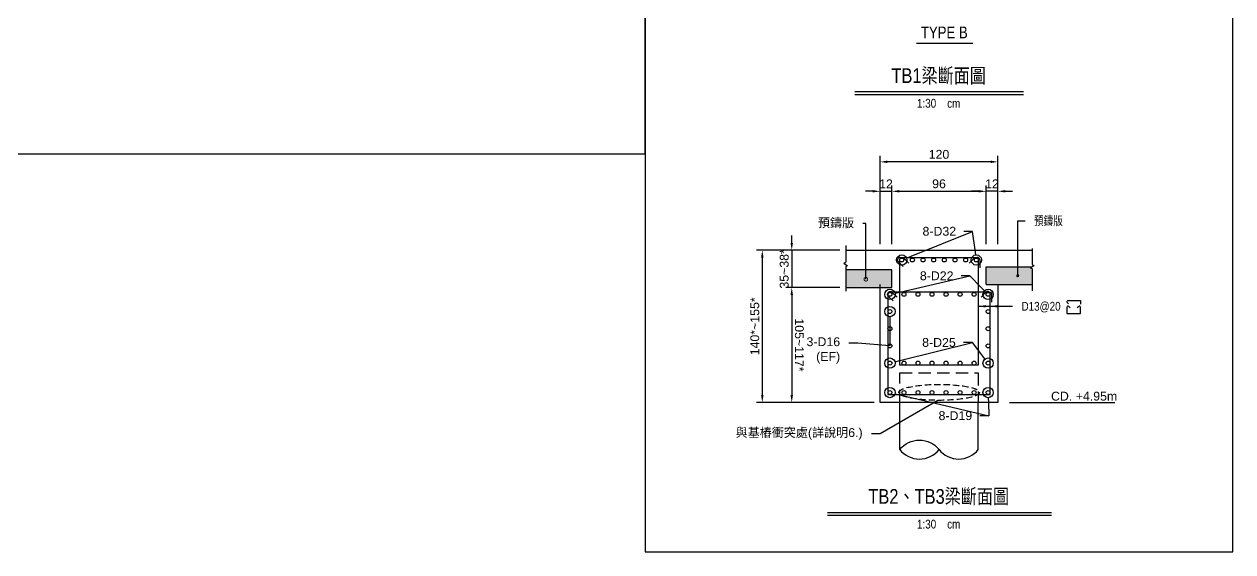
# Model space of a CAD drawing. Header units: millimetres. Extents: x 4668 to 40173, y -3560 to 14620.
# Drawn here: x 13570 to 14801, y -3293 to -2756 of the extents above; entities that cross this region are included whole.
import ezdxf
from ezdxf import colors
from ezdxf.entities.mleader import LeaderData, LeaderLine
from ezdxf.enums import TextEntityAlignment as Align
from ezdxf.math import Vec2, Vec3

# ---------------------------------------------------------------- set-up
doc = ezdxf.new("R2010")
doc.units = ezdxf.units.MM
doc.linetypes.add('DASHED', pattern=[19.05, 12.7, -6.35])
doc.layers.get('0').transparency = 0.5
doc.layers.add('HB_0', color=7, linetype='Continuous', transparency=0.5)
doc.layers.add('HB_HATCH', color=253, linetype='Continuous', transparency=0.5)
for name, color, linetype in [('HB_DIM', 1, 'Continuous'), ('HB_TXT_CTEXT', 2, 'Continuous'), ('鋼筋', 3, 'Continuous')]:
    doc.layers.add(name, color=color, linetype=linetype)
doc.styles.get("Standard").update_dxf_attribs({"font": 'arial.ttf'})
doc.dimstyles.new('30', dxfattribs={"dimscale": 3, "dimtxt": 3, "dimasz": 2.5, "dimexe": 2, "dimexo": 2, "dimgap": 1, "dimtad": 1, "dimdsep": 46, "dimtxsty": 'Standard', "dimcen": 0, "dimclrd": 1, "dimclre": 1, "dimclrt": 2, "dimadec": 0, "dimazin": 0, "dimtfac": 1, "dimtix": 1, "dimtmove": 2, "dimatfit": 3, "dimfxl": 1, "dimtolj": 1, "dimtzin": 0, "dimarcsym": 0})

# ---------------------------------------------------------------- blocks, each defined once
blk = doc.blocks.new('*D349')
at = {"layer": 'Defpoints', "color": 0}
for p in [(14453.8, -2925.9), (14441.8, -2985.9), (14453.8, -2985.9)]:
    blk.add_point(p, dxfattribs=at)
at = {"layer": 'HB_DIM', "color": 1, "linetype": 'Continuous', "lineweight": -2}
for p, q in [((14434.3, -2925.9), (14426.8, -2925.9)), ((14441.8, -2979.9), (14441.8, -2919.9)), ((14441.8, -2925.9), (14453.8, -2925.9)), ((14453.8, -2979.9), (14453.8, -2919.9)), ((14461.3, -2925.9), (14468.8, -2925.9))]:
    blk.add_line(p, q, dxfattribs=at)
at = {"layer": 'HB_DIM', "color": 1}
for points in [[(14434.3, -2927.1), (14434.3, -2924.6), (14441.8, -2925.9)], [(14461.3, -2924.6), (14461.3, -2927.1), (14453.8, -2925.9)]]:
    blk.add_solid(points, dxfattribs=at)
at = {"layer": 'HB_DIM', "color": 2, "insert": (14447.8, -2918.3), "char_height": 9, "attachment_point": 5}
blk.add_mtext('\\A1;12', dxfattribs=at)
blk = doc.blocks.new('*D350')
at = {"layer": 'Defpoints', "color": 0}
for p in [(14441.8, -2895.9), (14441.8, -2985.9), (14561.8, -2985.9)]:
    blk.add_point(p, dxfattribs=at)
at = {"layer": 'HB_DIM', "color": 1, "linetype": 'Continuous', "lineweight": -2}
for p, q in [((14441.8, -2979.9), (14441.8, -2889.9)), ((14561.8, -2979.9), (14561.8, -2889.9)), ((14554.3, -2895.9), (14449.3, -2895.9))]:
    blk.add_line(p, q, dxfattribs=at)
at = {"layer": 'HB_DIM', "color": 1}
for points in [[(14449.3, -2894.6), (14449.3, -2897.1), (14441.8, -2895.9)], [(14554.3, -2897.1), (14554.3, -2894.6), (14561.8, -2895.9)]]:
    blk.add_solid(points, dxfattribs=at)
at = {"layer": 'HB_DIM', "color": 2, "insert": (14501.8, -2888.3), "char_height": 9, "attachment_point": 5}
blk.add_mtext('\\A1;120', dxfattribs=at)
blk = doc.blocks.new('*D351')
at = {"layer": 'Defpoints', "color": 0}
for p in [(14549.8, -2925.9), (14549.8, -2985.9), (14561.8, -2985.9)]:
    blk.add_point(p, dxfattribs=at)
at = {"layer": 'HB_DIM', "color": 1, "linetype": 'Continuous', "lineweight": -2}
for p, q in [((14542.3, -2925.9), (14534.8, -2925.9)), ((14549.8, -2979.9), (14549.8, -2919.9)), ((14561.8, -2925.9), (14549.8, -2925.9)), ((14561.8, -2979.9), (14561.8, -2919.9)), ((14569.3, -2925.9), (14576.8, -2925.9))]:
    blk.add_line(p, q, dxfattribs=at)
at = {"layer": 'HB_DIM', "color": 1}
for points in [[(14542.3, -2927.1), (14542.3, -2924.6), (14549.8, -2925.9)], [(14569.3, -2924.6), (14569.3, -2927.1), (14561.8, -2925.9)]]:
    blk.add_solid(points, dxfattribs=at)
at = {"layer": 'HB_DIM', "color": 2, "insert": (14555.8, -2918.3), "char_height": 9, "attachment_point": 5}
blk.add_mtext('\\A1;12', dxfattribs=at)
blk = doc.blocks.new('*D352')
at = {"layer": 'Defpoints', "color": 0}
for p in [(14391.8, -2985.9), (14321.8, -3140.9), (14441.8, -3140.9)]:
    blk.add_point(p, dxfattribs=at)
at = {"layer": 'HB_DIM', "color": 1, "linetype": 'Continuous', "lineweight": -2}
for p, q in [((14385.8, -2985.9), (14315.8, -2985.9)), ((14321.8, -2993.4), (14321.8, -3133.4)), ((14435.8, -3140.9), (14315.8, -3140.9))]:
    blk.add_line(p, q, dxfattribs=at)
at = {"layer": 'HB_DIM', "color": 1}
for points in [[(14323.1, -2993.4), (14320.6, -2993.4), (14321.8, -2985.9)], [(14320.6, -3133.4), (14323.1, -3133.4), (14321.8, -3140.9)]]:
    blk.add_solid(points, dxfattribs=at)
at = {"layer": 'HB_DIM', "color": 2, "insert": (14314.2, -3063.4), "char_height": 9, "attachment_point": 5, "rotation": 90}
blk.add_mtext('\\A1;140*~155*', dxfattribs=at)
blk = doc.blocks.new('*D353')
at = {"layer": 'Defpoints', "color": 0}
for p in [(14549.8, -2925.9), (14453.8, -2985.9), (14549.8, -2985.9)]:
    blk.add_point(p, dxfattribs=at)
at = {"layer": 'HB_DIM', "color": 1, "linetype": 'Continuous', "lineweight": -2}
for p, q in [((14453.8, -2979.9), (14453.8, -2919.9)), ((14461.3, -2925.9), (14542.3, -2925.9)), ((14549.8, -2979.9), (14549.8, -2919.9))]:
    blk.add_line(p, q, dxfattribs=at)
at = {"layer": 'HB_DIM', "color": 1}
for points in [[(14461.3, -2924.6), (14461.3, -2927.1), (14453.8, -2925.9)], [(14542.3, -2927.1), (14542.3, -2924.6), (14549.8, -2925.9)]]:
    blk.add_solid(points, dxfattribs=at)
at = {"layer": 'HB_DIM', "color": 2, "insert": (14501.8, -2918.3), "char_height": 9, "attachment_point": 5}
blk.add_mtext('\\A1;96', dxfattribs=at)
blk = doc.blocks.new('*D354')
at = {"layer": 'Defpoints', "color": 0}
for p in [(14406.8, -2985.9), (14351.8, -3023.9), (14406.8, -3023.9)]:
    blk.add_point(p, dxfattribs=at)
at = {"layer": 'HB_DIM', "color": 1, "linetype": 'Continuous', "lineweight": -2}
for p, q in [((14351.8, -2978.4), (14351.8, -2970.9)), ((14400.8, -2985.9), (14345.8, -2985.9)), ((14351.8, -2985.9), (14351.8, -3023.9)), ((14400.8, -3023.9), (14345.8, -3023.9)), ((14351.8, -3031.4), (14351.8, -3038.9))]:
    blk.add_line(p, q, dxfattribs=at)
at = {"layer": 'HB_DIM', "color": 1}
for points in [[(14350.6, -2978.4), (14353.1, -2978.4), (14351.8, -2985.9)], [(14353.1, -3031.4), (14350.6, -3031.4), (14351.8, -3023.9)]]:
    blk.add_solid(points, dxfattribs=at)
at = {"layer": 'HB_DIM', "color": 2, "insert": (14344.2, -3004.9), "char_height": 9, "attachment_point": 5, "rotation": 90}
blk.add_mtext('\\A1;35~38*', dxfattribs=at)
blk = doc.blocks.new('*D371')
at = {"layer": 'Defpoints', "color": 0}
for p in [(14406.8, -3023.9), (14351.8, -3140.9), (14441.8, -3140.9)]:
    blk.add_point(p, dxfattribs=at)
at = {"layer": 'HB_0', "color": 1, "linetype": 'Continuous', "lineweight": -2}
for p, q in [((14400.8, -3023.9), (14345.8, -3023.9)), ((14351.8, -3031.4), (14351.8, -3133.4)), ((14435.8, -3140.9), (14345.8, -3140.9))]:
    blk.add_line(p, q, dxfattribs=at)
at = {"layer": 'HB_0', "color": 1}
for points in [[(14353.1, -3031.4), (14350.6, -3031.4), (14351.8, -3023.9)], [(14350.6, -3133.4), (14353.1, -3133.4), (14351.8, -3140.9)]]:
    blk.add_solid(points, dxfattribs=at)
at = {"layer": 'HB_0', "color": 2, "insert": (14359.5, -3082.4), "char_height": 9, "attachment_point": 5, "rotation": 270}
blk.add_mtext('\\A1;105~117*', dxfattribs=at)
blk = doc.blocks.new('80cm直樁斷面用')
at = {"layer": 'HB_0', "linetype": 'Continuous'}
for p, q in [((-40, -78.1), (-40, -30)), ((40, -78.1), (40, -30))]:
    blk.add_line(p, q, dxfattribs=at)
at = {"layer": 'HB_0', "color": 252, "linetype": 'DASHED'}
blk.add_lwpolyline([(-40, -30), (-40, 0), (40, 0), (40, -30)], dxfattribs=at)
at = {"layer": 'HB_0', "linetype": 'Continuous'}
for points in [[(-40, -78.1, -0.48), (0, -78.1, 0.48), (40, -78.1, 0.48)], [(-40, -78.1, 0.48), (0, -78.1, 0.48)]]:
    blk.add_lwpolyline(points, format="xyb", dxfattribs=at)
blk = doc.blocks.new('_None')
blk = doc.blocks.new('_DotBlank')
at = {"color": 0, "linetype": 'ByBlock', "lineweight": -2}
blk.add_line((-0.5, 0), (-1, 0), dxfattribs=at)
blk.add_circle((0, 0), 0.5, dxfattribs=at)
blk = doc.blocks.new('_DotSmall')
at = {"color": 0, "linetype": 'ByBlock', "const_width": 0.5}
blk.add_lwpolyline([(-0.0625, 0, 1), (0.0625, 0, 1)], format="xyb", close=True, dxfattribs=at)

msp = doc.modelspace()

# ---------------------------------------------------------------- hatches: boundary and pattern name
at = {"layer": 'HB_HATCH'}
msp.add_hatch(color=256, dxfattribs=at).paths.add_polyline_path([(14561.825, -3020.858), (14596.825, -3020.858), (14596.825, -3005.544, 0.7232483), (14594.385, -3004.754), (14596.825, -3002.858), (14581.997, -3002.858), (14581.997, -3011.154, -2.41421356), (14581.244, -3011.907, -0.41421356), (14581.997, -3011.154), (14581.997, -3002.858), (14549.825, -3002.858), (14549.825, -3020.858)])
at = {"layer": 'HB_HATCH', "linetype": 'Continuous'}
h = msp.add_hatch(color=256, dxfattribs=at)
edge = h.paths.add_edge_path()
edge.add_line((14453.825, -3005.858), (14427.304, -3005.858))
edge.add_line((14427.304, -3005.858), (14427.304, -3014.97))
edge.add_arc((14427.304, -3015.438), 0.469, -90, 90, ccw=False)
edge.add_arc((14427.304, -3015.438), 0.469, 90, 270, ccw=False)
edge.add_line((14427.304, -3014.97), (14427.304, -3005.858))
edge.add_line((14427.304, -3005.858), (14406.825, -3005.858))
edge.add_line((14406.825, -3005.858), (14406.825, -3023.858))
edge.add_line((14406.825, -3023.858), (14441.825, -3023.858))
edge.add_line((14441.825, -3023.858), (14453.825, -3023.858))
edge.add_line((14453.825, -3023.858), (14453.825, -3005.858))

# ---------------------------------------------------------------- linework, layer by layer
at = {"layer": 'Defpoints', "color": 241, "linetype": 'Continuous', "true_color": 0xf7abae}
msp.add_line((10665.575, -2887.61), (14202.575, -2887.61), dxfattribs=at)
msp.add_lwpolyline([(14202.575, -2887.61), (14202.575, -1902.61), (10665.575, -1902.61), (10665.575, -2887.61)], dxfattribs=at)
msp.add_lwpolyline([(14202.575, -3293.11), (14801.075, -3293.11), (14801.075, -1902.61), (14202.575, -1902.61)], close=True, dxfattribs=at)
at = {"layer": 'HB_0', "linetype": 'Continuous'}
for p, q in [((14406.825, -2985.858), (14549.825, -2985.858)), ((14541.825, -2985.858), (14596.825, -2985.858)), ((14549.825, -3002.858), (14596.825, -3002.858)), ((14441.825, -3140.858), (14441.825, -3020.858)), ((14549.825, -3020.858), (14561.825, -3020.858)), ((14549.997, -3020.858), (14596.825, -3020.858)), ((14561.825, -3020.858), (14561.825, -3140.858)), ((14561.825, -3140.858), (14441.825, -3140.858))]:
    msp.add_line(p, q, dxfattribs=at)
at = {"layer": 'HB_0'}
msp.add_line((14549.825, -3020.858), (14549.825, -3002.858), dxfattribs=at)
at = {"layer": 'HB_0', "linetype": 'Continuous'}
msp.add_lwpolyline([(14406.825, -3023.858), (14453.825, -3023.858), (14453.825, -3005.858), (14406.825, -3005.858)], dxfattribs=at)
at = {"layer": 'HB_DIM', "linetype": 'Continuous'}
for points in [[(14406.825, -2981.146), (14406.825, -2997.768, -0.52947275), (14404.971, -2999.027), (14408.678, -3001.908, 0.53281519), (14406.825, -3003.168), (14406.825, -3027.607)], [(14596.825, -2984.109), (14596.825, -3000.158, 0.52947275), (14598.678, -3001.418), (14594.971, -3004.298, -0.53281519), (14596.825, -3005.558), (14596.825, -3027.116)]]:
    msp.add_lwpolyline(points, format="xyb", dxfattribs=at)
at = {"layer": 'HB_DIM', "const_width": 1.495}
msp.add_lwpolyline([(14581.244, -3011.907, 1), (14582.749, -3011.907, 1)], format="xyb", close=True, dxfattribs=at)
at = {"layer": 'HB_DIM', "linetype": 'DASHED', "ltscale": 0.5}
msp.add_ellipse((14501.942, -3130.7), major_axis=(-40.988, 0), ratio=0.19800789, dxfattribs=at)
at = {"layer": 'HB_TXT_CTEXT', "color": 4, "linetype": 'Continuous'}
msp.add_line((14478.833, -2775.06), (14536.095, -2775.06), dxfattribs=at)
at = {"layer": 'HB_TXT_CTEXT', "color": 3, "linetype": 'Continuous'}
for p, q in [((14415.931, -2824.244), (14587.718, -2824.244)), ((14388.079, -3252.886), (14616.218, -3252.886))]:
    msp.add_line(p, q, dxfattribs=at)
at = {"layer": 'HB_TXT_CTEXT', "color": 1, "linetype": 'Continuous'}
for p, q in [((14415.931, -2827.244), (14587.718, -2827.244)), ((14388.079, -3255.886), (14616.218, -3255.886))]:
    msp.add_line(p, q, dxfattribs=at)
at = {"layer": 'HB_TXT_CTEXT', "color": 1}
msp.add_lwpolyline([(14581.997, -3011.154), (14581.997, -2955.907), (14589.497, -2955.907)], dxfattribs=at)
at = {"layer": 'HB_TXT_CTEXT', "linetype": 'Continuous'}
for points in [[(14633.692, -3040.568), (14632.36, -3039.074, -0.64760203), (14633.167, -3037.275), (14645.9, -3037.275), (14645.9, -3040.782)], [(14635.38, -3044.522), (14633.885, -3043.19, 0.64760203), (14632.087, -3043.997), (14632.087, -3050.189), (14645.9, -3050.189), (14645.9, -3043.997, 0.64760203), (14644.102, -3043.19), (14642.607, -3044.522)]]:
    msp.add_lwpolyline(points, format="xyb", dxfattribs=at)
at = {"layer": '鋼筋', "linetype": 'Continuous'}
for p, q in [((14465.291, -3002.431), (14460.341, -2997.482)), ((14462.109, -2993.214), (14540.759, -2993.214)), ((14543.259, -2995.714), (14543.259, -3003.845)), ((14459.055, -3033.815), (14454.105, -3028.865)), ((14544.607, -3033.586), (14549.557, -3028.636))]:
    msp.add_line(p, q, dxfattribs=at)
for points in [[(14532.607, -2999.04), (14537.557, -2994.09, -0.66817864), (14541.825, -2995.858), (14541.825, -3102.858), (14461.825, -3102.858), (14461.825, -2995.858, -0.66817864), (14466.092, -2994.09), (14471.042, -2999.04)], [(14455.007, -3037.538), (14450.057, -3032.588, -0.66817864), (14451.825, -3028.32), (14552.825, -3028.32, -0.41421356), (14555.325, -3030.82), (14555.325, -3038.952)]]:
    msp.add_lwpolyline(points, format="xyb", dxfattribs=at)
msp.add_lwpolyline([(14449.83, -3030.555), (14449.83, -3132.883), (14553.815, -3132.833), (14553.815, -3030.505)], dxfattribs=at)
for centre in [(14463.825, -2995.858), (14474.682, -2995.858), (14485.539, -2995.858), (14496.396, -2995.858), (14507.253, -2995.858), (14518.11, -2995.858), (14528.968, -2995.858), (14539.825, -2995.858), (14451.825, -3030.858), (14466.11, -3030.858), (14480.396, -3030.858), (14494.682, -3030.858), (14508.968, -3030.858), (14523.253, -3030.858), (14537.539, -3030.858), (14551.825, -3030.858), (14451.825, -3048.358), (14551.825, -3048.358), (14451.825, -3065.858), (14551.825, -3065.858), (14451.825, -3083.358), (14551.825, -3083.358), (14451.825, -3100.858), (14466.11, -3100.858), (14480.396, -3100.858), (14494.682, -3100.858), (14508.968, -3100.858), (14523.253, -3100.858), (14537.539, -3100.858), (14551.825, -3100.858), (14451.825, -3130.858), (14466.11, -3130.858), (14480.396, -3130.858), (14494.682, -3130.858), (14508.968, -3130.858), (14523.253, -3130.858), (14537.539, -3130.858), (14551.825, -3130.858)]:
    msp.add_circle(centre, 2, dxfattribs=at)
for centre, start, end in [((14462.109, -2995.714), 90, 225), ((14540.759, -2995.714), 360, 90), ((14452.337, -3030.633), 45, 180), ((14551.325, -3030.404), 360, 135)]:
    msp.add_arc(centre, 2.5, start, end, dxfattribs=at)

# ---------------------------------------------------------------- block references
at = {"layer": 'HB_0', "linetype": 'Continuous'}
msp.add_blockref('80cm直樁斷面用', (14501.825, -3110.858), dxfattribs=at)

# ---------------------------------------------------------------- texts
at = {"layer": 'HB_TXT_CTEXT', "color": 4, "linetype": 'Continuous', "width": 0.8}
msp.add_text('TYPE B', height=12, dxfattribs=at).set_placement((14507.208, -2764.06), align=Align.MIDDLE)
at = {"layer": 'HB_TXT_CTEXT', "color": 3, "linetype": 'Continuous', "width": 0.8}
for s, p in [('TB1梁斷面圖', (14501.44, -2807.744)), ('TB2、TB3梁斷面圖', (14501.44, -3236.386))]:
    msp.add_text(s, height=15, rotation=360, dxfattribs=at).set_placement(p, align=Align.MIDDLE)
at = {"layer": 'HB_TXT_CTEXT', "linetype": 'Continuous', "width": 0.8}
for p in [(14501.44, -2836.244), (14501.44, -3264.886)]:
    msp.add_text('1:30    cm', height=9, rotation=360, dxfattribs=at).set_placement(p, align=Align.MIDDLE)
at = {"layer": 'HB_TXT_CTEXT', "width": 0.8}
msp.add_text('預鑄版', height=9, rotation=360, dxfattribs=at).set_placement((14598.497, -2955.907), align=Align.MIDDLE_LEFT)
at = {"layer": 'HB_TXT_CTEXT', "color": 2, "linetype": 'Continuous', "width": 0.8}
msp.add_text('D13@20', height=9, rotation=360, dxfattribs=at).set_placement((14585.825, -3043.006), align=Align.MIDDLE_LEFT)

# ---------------------------------------------------------------- dimensions: what is measured, and where the dimension line sits
at = {"layer": 'HB_0', "linetype": 'Continuous'}
dim = msp.add_linear_dim(base=(14351.825, -3140.858), p1=(14406.825, -3023.858), p2=(14441.825, -3140.858), angle=90, text='105~<>*', dimstyle='30', dxfattribs=at)
dim.commit()
dim.dimension.update_dxf_attribs({"geometry": '*D371', "text_midpoint": (14359.473, -3082.358)})
at = {"layer": 'HB_DIM', "linetype": 'Continuous'}
for base, p1, p2, picture, middle in [((14441.825, -2895.858), (14561.825, -2985.858), (14441.825, -2985.858), '*D350', (14501.825, -2888.264)), ((14453.825, -2925.858), (14441.825, -2985.858), (14453.825, -2985.858), '*D349', (14447.825, -2918.34))]:
    dim = msp.add_linear_dim(base=base, p1=p1, p2=p2, angle=180, dimstyle='30', dxfattribs=at)
    dim.commit()
    dim.dimension.update_dxf_attribs({"geometry": picture, "text_midpoint": middle})
for p1, picture, middle in [((14453.825, -2985.858), '*D353', (14501.825, -2918.264)), ((14561.825, -2985.858), '*D351', (14555.825, -2918.34))]:
    dim = msp.add_linear_dim(base=(14549.825, -2925.858), p1=p1, p2=(14549.825, -2985.858), dimstyle='30', dxfattribs=at)
    dim.commit()
    dim.dimension.update_dxf_attribs({"geometry": picture, "text_midpoint": middle})
for base, p1, p2, text, picture, middle in [((14351.825, -3023.858), (14406.825, -2985.858), (14406.825, -3023.858), '35~<>*', '*D354', (14344.176, -3004.858)), ((14321.825, -3140.858), (14391.825, -2985.858), (14441.825, -3140.858), '140*~155*', '*D352', (14314.176, -3063.358))]:
    dim = msp.add_linear_dim(base=base, p1=p1, p2=p2, angle=90, text=text, dimstyle='30', dxfattribs=at)
    dim.commit()
    dim.dimension.update_dxf_attribs({"geometry": picture, "text_midpoint": middle})

# ---------------------------------------------------------------- leaders
at = {"layer": 'HB_0'}
ml = msp.add_multileader_mtext('Standard', dxfattribs=at)
ml.set_content('CD. +4.95m', color=2)
ml.set_leader_properties(color=1)
ml.set_arrow_properties(name='NONE')
ml.build(insert=Vec2(0, 0))
ml.multileader.update_dxf_attribs({"text_left_attachment_type": 5, "text_right_attachment_type": 5, "dogleg_length": 3, "arrow_head_size": 7.5, "scale": 3})
ctx = ml.context
ctx.base_point, ctx.scale, ctx.char_height, ctx.arrow_head_size, ctx.landing_gap_size, ctx.plane_origin = Vec3(14606.913, -3140.858), 3, 9, 7.5, 9, Vec3(14573.536, -3140.858)
ctx.left_attachment, ctx.right_attachment = 5, 5
notes = []
notes.append((ctx, [(0, (1, 1, 0), (14597.913, -3141.011), (1, 0), 9, [(0, [(14573.536, -3140.858)], 0, [])])]))
ctx.mtext.insert, ctx.mtext.flow_direction = Vec3(14615.913, -3130.058), 5
at = {"layer": 'HB_DIM', "linetype": 'Continuous'}
for points in [[(14541.825, -3043.006), (14576.825, -3043.006)], [(14553.815, -3043.006), (14576.825, -3043.006)]]:
    msp.add_leader(points, dimstyle='30', override={"dimgap": 1, "dimtad": 0}, dxfattribs=at)
ml = msp.add_multileader_mtext('Standard', dxfattribs=at)
ml.set_content('預鑄版', color=2)
ml.set_leader_properties(color=1)
ml.set_arrow_properties(name='DOTSMALL')
ml.build(insert=Vec2(0, 0))
ml.multileader.update_dxf_attribs({"dogleg_length": 3, "arrow_head_size": 7.5, "scale": 3})
ctx = ml.context
ctx.base_point, ctx.scale, ctx.char_height, ctx.arrow_head_size, ctx.landing_gap_size, ctx.plane_origin = Vec3(14370.754, -2958.805), 3, 9, 7.5, 9, Vec3(14427.304, -3012.438)
ctx.text_align_type = 2
notes.append((ctx, [(0, (1, 1, 0), (14427.304, -2958.601), (-1, 0), 3, [(0, [(14427.304, -3015.45)], 0, [])])]))
ctx.mtext.insert, ctx.mtext.rotation, ctx.mtext.alignment, ctx.mtext.flow_direction = Vec3(14415.304, -2953.461), 6.28318531, 3, 5
ml = msp.add_multileader_mtext('Standard', dxfattribs=at)
ml.set_content('8-D32', color=2)
ml.set_leader_properties(color=1)
ml.set_arrow_properties(name='DOTBLANK')
ml.build(insert=Vec2(0, 0))
ml.multileader.update_dxf_attribs({"dogleg_length": 3, "arrow_head_size": 10.5, "scale": 3})
ctx = ml.context
ctx.base_point, ctx.scale, ctx.char_height, ctx.arrow_head_size, ctx.landing_gap_size, ctx.plane_origin = Vec3(14476.013, -2966.587), 3, 9, 10.5, 9, Vec3(14703.232, -3012.438)
notes.append((ctx, [(0, (1, 1, 0), (14536.043, -2966.664), (-1, 0), 9, [(0, [(14463.825, -2995.858)], 0, []), (1, [(14539.825, -2995.858)], 0, [])])]))
ctx.mtext.insert, ctx.mtext.rotation, ctx.mtext.flow_direction = Vec3(14485.013, -2962.087), 6.28318531, 5
ml = msp.add_multileader_mtext('Standard', dxfattribs=at)
ml.set_content('8-D22', color=2)
ml.set_leader_properties(color=1)
ml.set_arrow_properties(name='DOTBLANK')
ml.build(insert=Vec2(0, 0))
ml.multileader.update_dxf_attribs({"dogleg_length": 3, "arrow_head_size": 10.5, "scale": 3})
ctx = ml.context
ctx.base_point, ctx.scale, ctx.char_height, ctx.arrow_head_size, ctx.landing_gap_size, ctx.plane_origin = Vec3(14473.318, -3011.949), 3, 9, 10.5, 9, Vec3(14691.232, -3047.438)
notes.append((ctx, [(0, (1, 1, 0), (14533.348, -3012.026), (-1, 0), 9, [(0, [(14451.825, -3030.858)], 0, []), (1, [(14551.825, -3030.858)], 0, [])])]))
ctx.mtext.insert, ctx.mtext.rotation, ctx.mtext.flow_direction = Vec3(14482.318, -3007.449), 6.28318531, 5
ml = msp.add_multileader_mtext('Standard', dxfattribs=at)
ml.set_content('3-D16\\P(EF)', color=2)
ml.set_leader_properties(color=1)
ml.set_arrow_properties(name='DOTBLANK')
ml.build(insert=Vec2(0, 0))
ml.multileader.update_dxf_attribs({"dogleg_length": 3, "arrow_head_size": 10.5, "scale": 3})
ctx = ml.context
ctx.base_point, ctx.scale, ctx.char_height, ctx.arrow_head_size, ctx.landing_gap_size, ctx.plane_origin = Vec3(14357.473, -3080.595), 3, 9, 10.5, 9, Vec3(14566.394, -3115.467)
ctx.text_align_type = 2
notes.append((ctx, [(0, (1, 1, 0), (14419.102, -3080.418), (-1, 0), 9, [(1, [(14451.825, -3048.358), (14451.825, -3083.358)], 0, [])])]))
ctx.mtext.insert, ctx.mtext.rotation, ctx.mtext.alignment, ctx.mtext.flow_direction = Vec3(14401.102, -3074.595), 6.28318531, 3, 5
ml = msp.add_multileader_mtext('Standard', dxfattribs=at)
ml.set_content('8-D25', color=2)
ml.set_leader_properties(color=1)
ml.set_arrow_properties(name='DOTBLANK')
ml.build(insert=Vec2(0, 0))
ml.multileader.update_dxf_attribs({"dogleg_length": 3, "arrow_head_size": 10.5, "scale": 3})
ctx = ml.context
ctx.base_point, ctx.scale, ctx.char_height, ctx.arrow_head_size, ctx.landing_gap_size, ctx.plane_origin = Vec3(14475.646, -3079.81), 3, 9, 10.5, 9, Vec3(14691.232, -3083.884)
notes.append((ctx, [(0, (1, 1, 0), (14535.838, -3079.887), (-1, 0), 9, [(0, [(14451.825, -3100.858)], 0, []), (1, [(14551.825, -3100.858)], 0, [])])]))
ctx.mtext.insert, ctx.mtext.flow_direction = Vec3(14484.646, -3075.31), 5
ml = msp.add_multileader_mtext('Standard', dxfattribs=at)
ml.set_content('8-D19', color=2)
ml.set_leader_properties(color=1)
ml.set_arrow_properties(name='DOTBLANK')
ml.build(insert=Vec2(0, 0))
ml.multileader.update_dxf_attribs({"dogleg_length": 3, "arrow_head_size": 10.5, "scale": 3})
ctx = ml.context
ctx.base_point, ctx.scale, ctx.char_height, ctx.arrow_head_size, ctx.landing_gap_size, ctx.plane_origin = Vec3(14492.351, -3154.413), 3, 9, 10.5, 9, Vec3(14691.232, -3113.884)
notes.append((ctx, [(0, (1, 1, 0), (14552.498, -3154.489), (-1, 0), 9, [(0, [(14451.825, -3130.858)], 0, []), (1, [(14551.825, -3130.858)], 0, [])])]))
ctx.mtext.insert, ctx.mtext.flow_direction = Vec3(14501.351, -3149.913), 5
at = {"layer": 'HB_DIM', "linetype": 'DASHED', "ltscale": 0.5}
ml = msp.add_multileader_mtext('Standard', dxfattribs=at)
ml.set_content('與基樁衝突處(詳說明6.)', color=2)
ml.set_leader_properties(color=1)
ml.set_arrow_properties(name='NONE')
ml.build(insert=Vec2(0, 0))
ml.multileader.update_dxf_attribs({"dogleg_length": 3, "arrow_head_size": 10.5, "scale": 3})
ctx = ml.context
ctx.base_point, ctx.scale, ctx.char_height, ctx.arrow_head_size, ctx.landing_gap_size, ctx.plane_origin = Vec3(14283.543, -3173.144), 3, 9, 10.5, 9, Vec3(14576.447, -3209.282)
ctx.text_align_type = 2
notes.append((ctx, [(0, (1, 1, 0), (14442.007, -3172.967), (-1, 0), 9, [(0, [(14500.559, -3138.816)], 0, [])])]))
ctx.mtext.insert, ctx.mtext.rotation, ctx.mtext.alignment, ctx.mtext.flow_direction = Vec3(14424.007, -3167.144), 6.28318531, 3, 5
for ctx, leaders in notes:
    for number, flags, end, landing, length, lines in leaders:
        leader = LeaderData()
        leader.index, (leader.has_last_leader_line, leader.has_dogleg_vector, leader.attachment_direction) = number, flags
        leader.last_leader_point, leader.dogleg_vector, leader.dogleg_length = Vec3(end), Vec3(landing), length
        for number, points, colour, breaks in lines:
            line = LeaderLine()
            line.index, line.vertices, line.color, line.breaks = number, Vec3.list(points), colors.encode_raw_color(colour), breaks
            leader.lines.append(line)
        ctx.leaders.append(leader)

doc.saveas('drawing.dxf')
